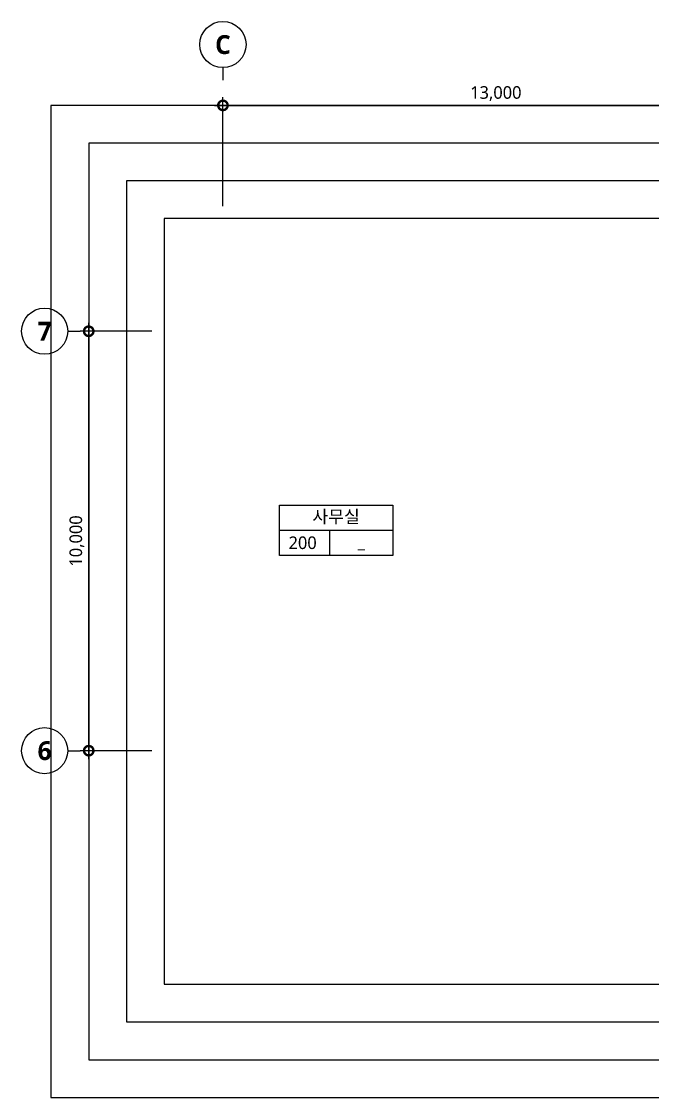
# Model space of a CAD drawing. Header units: millimetres. Extents: x 6017 to 164766, y 2937 to 56167.
# Drawn here: x 9276 to 24304, y 30513 to 56167 of the extents above; entities that cross this region are included whole.
import ezdxf
from ezdxf.enums import TextEntityAlignment as Align

# ---------------------------------------------------------------- set-up
doc = ezdxf.new("R2010")
doc.units = ezdxf.units.MM
doc.header["$LTSCALE"] = 200
doc.layers.get('DEFPOINTS').update_dxf_attribs({"color": 137})
for name, color, linetype in [('DIM', 7, 'Continuous'), ('SYM-BUB', 3, 'Continuous'), ('TEXT-NOTE', 6, 'Continuous')]:
    doc.layers.add(name, color=color, linetype=linetype)
doc.styles.add('$0$스타일1', font='malgun.ttf')
doc.styles.add('스타일1', font='malgun.ttf')
doc.styles.add('스타일2', font='malgunbd.ttf')
doc.dimstyles.new('CJA', dxfattribs={"dimscale": 300, "dimtxt": 2.7, "dimasz": 1, "dimexe": 2, "dimexo": 3, "dimgap": 1, "dimtad": 1, "dimdec": 0, "dimzin": 1, "dimdsep": 46, "dimlunit": 6, "dimtxsty": '$0$스타일1', "dimblk": 'CJDOT', "dimcen": 0.09, "dimdle": 1, "dimclrd": 256, "dimclre": 256, "dimclrt": 3, "dimadec": 0, "dimazin": 0, "dimtfac": 1, "dimtdec": 0, "dimtix": 1, "dimtmove": 2, "dimatfit": 3, "dimldrblk": 'CJDOT', "dimfxl": 1, "dimtolj": 1, "dimtzin": 1, "dimarcsym": 0})

# ---------------------------------------------------------------- blocks, each defined once
blk = doc.blocks.new('_DotSmall')
at = {"color": 0, "linetype": 'ByBlock', "const_width": 0.5}
blk.add_lwpolyline([(-0.0625, 0, 1), (0.0625, 0, 1)], format="xyb", close=True, dxfattribs=at)
blk = doc.blocks.new('*D24')
at = {"layer": 'DEFPOINTS', "color": 0, "transparency": 16777216}
for p in [(27073, 54167), (14073, 51467), (27073, 51467)]:
    blk.add_point(p, dxfattribs=at)
at = {"layer": 'DIM', "color": 7, "lineweight": -2, "transparency": 16777216}
for p, q in [((13873, 54167), (27273, 54167)), ((14073, 51767), (14073, 54367)), ((27073, 51767), (27073, 54367))]:
    blk.add_line(p, q, dxfattribs=at)
at = {"layer": 'DIM', "color": 7, "lineweight": -2, "transparency": 16777216, "xscale": 450, "yscale": 450, "zscale": 450, "rotation": 180}
blk.add_blockref('_DotSmall', (14073, 54167), dxfattribs=at)
at = {"layer": 'DIM', "color": 7, "lineweight": -2, "transparency": 16777216, "xscale": 450, "yscale": 450, "zscale": 450}
blk.add_blockref('_DotSmall', (27073, 54167), dxfattribs=at)
at = {"layer": 'DIM', "color": 3, "transparency": 16777216, "insert": (20573, 54448), "char_height": 300, "attachment_point": 5, "style": '스타일1'}
blk.add_mtext('\\A1;13,000', dxfattribs=at)
blk = doc.blocks.new('CJDOT')
blk.add_line((-2, 0), (2, 0))
at = {"const_width": 0.5}
blk.add_lwpolyline([(-0.25, 0, 1), (0.25, 0, 1)], format="xyb", close=True, dxfattribs=at)
blk = doc.blocks.new('NEW_BUB')
at = {"layer": 'SYM-BUB', "color": 6}
blk.add_line((0, 3), (0, 0), dxfattribs=at)
blk.add_circle((0, 8.5), 5.5, dxfattribs=at)
at = {"layer": 'SYM-BUB', "color": 3, "style": '스타일2'}
blk.add_attdef('X', text='', height=4.5, dxfattribs=at).set_placement((0, 8.5), align=Align.MIDDLE)
blk = doc.blocks.new('*D46')
at = {"layer": 'DEFPOINTS', "color": 0, "transparency": 16777216}
for p in [(10876, 48782), (12676, 48782), (12676, 38782)]:
    blk.add_point(p, dxfattribs=at)
at = {"layer": 'DIM', "color": 7, "lineweight": -2, "transparency": 16777216}
for p, q in [((12376, 48782), (10676, 48782)), ((10876, 38582), (10876, 48982)), ((12376, 38782), (10676, 38782))]:
    blk.add_line(p, q, dxfattribs=at)
at = {"layer": 'DIM', "color": 7, "lineweight": -2, "transparency": 16777216, "xscale": 450, "yscale": 450, "zscale": 450}
for p, rotation in [((10876, 48782), 90), ((10876, 38782), 270)]:
    blk.add_blockref('_DotSmall', p, dxfattribs=dict(at, rotation=rotation))
at = {"layer": 'DIM', "color": 3, "transparency": 16777216, "insert": (10595, 43782), "char_height": 300, "attachment_point": 5, "rotation": 90, "style": '스타일1'}
blk.add_mtext('\\A1;10,000', dxfattribs=at)
blk = doc.blocks.new('room')
at = {"layer": 'TEXT-NOTE'}
for p, q in [((0, 0), (0, 12)), ((0, 12), (27, 12)), ((27, 12), (27, 0)), ((0, 6), (27, 6)), ((12, 0), (12, 6)), ((27, 0), (0, 0))]:
    blk.add_line(p, q, dxfattribs=at)
at = {"layer": 'TEXT-NOTE', "color": 3, "style": '스타일1'}
for tag, p in [('실명', (13.5, 9.28)), ('101', (5.53, 3.02)), ('2400', (19.5, 3))]:
    blk.add_attdef(tag, text='', height=3, dxfattribs=at).set_placement(p, align=Align.MIDDLE)

msp = doc.modelspace()

# ---------------------------------------------------------------- linework, layer by layer
at = {"layer": 'DEFPOINTS'}
for points in [[(62641.6, 30513.3), (62641.6, 54166.9), (9976, 54166.9), (9976, 30513.3)], [(61741.6, 31413.3), (61741.6, 53266.9), (10876, 53266.9), (10876, 31413.3)], [(60841.6, 32313.3), (60841.6, 52366.9), (11776, 52366.9), (11776, 32313.3)], [(59941.6, 33213.3), (59941.6, 51466.9), (12676, 51466.9), (12676, 33213.3)]]:
    msp.add_lwpolyline(points, close=True, dxfattribs=at)

# ---------------------------------------------------------------- block references
at = {"layer": 'SYM-BUB', "xscale": 100.0000000000835, "yscale": 100.0000000000835, "zscale": 100.0000000000835}
msp.add_blockref('NEW_BUB', (14072.5, 54766.9), dxfattribs=at).add_auto_attribs({'X': 'C'})
at = {"layer": 'SYM-BUB'}
ref = msp.add_blockref('NEW_BUB', (10676, 48782.1), dxfattribs=dict(at, xscale=100.0000000000835, yscale=100.0000000000835, zscale=100.0000000000835, rotation=90))
ref.add_attrib('X', '7', dxfattribs={"color": 3, "height": 450, "style": '스타일2'}).set_placement((9826, 48782.1), align=Align.MIDDLE)
ref = msp.add_blockref('NEW_BUB', (10676, 38782.1), dxfattribs=dict(at, xscale=100.0000000000835, yscale=100.0000000000835, zscale=100.0000000000835, rotation=90))
ref.add_attrib('X', '6', dxfattribs={"color": 3, "height": 450, "style": '스타일2'}).set_placement((9826, 38782.1), align=Align.MIDDLE)
at = {"layer": 'TEXT-NOTE', "xscale": 100.0000000000835, "yscale": 100.0000000000835, "zscale": 100.0000000000835}
msp.add_blockref('room', (15418.4, 43437.5), dxfattribs=at).add_auto_attribs({'2400': '_', '101': '200', '실명': '사무실'})

# ---------------------------------------------------------------- dimensions: what is measured, and where the dimension line sits
at = {"layer": 'DIM'}
for base, p1, p2, angle, picture, middle in [((27072.5, 54166.9), (14072.5, 51466.9), (27072.5, 51466.9), 180, '*D24', (20572.5, 54447.8)), ((10876, 48782.1), (12676, 38782.1), (12676, 48782.1), 270, '*D46', (10595, 43782.1))]:
    dim = msp.add_linear_dim(base=base, p1=p1, p2=p2, angle=angle, dimstyle='CJA', override={"dimscale": 100, "dimtxt": 3, "dimasz": 4.5, "dimtxsty": '스타일1', "dimblk1": 'DotSmall', "dimblk2": 'DotSmall', "dimsah": 1, "dimdle": 2, "dimclrd": 7, "dimclre": 7}, dxfattribs=at)
    dim.commit()
    dim.dimension.update_dxf_attribs({"geometry": picture, "text_midpoint": middle})

doc.saveas('drawing.dxf')
